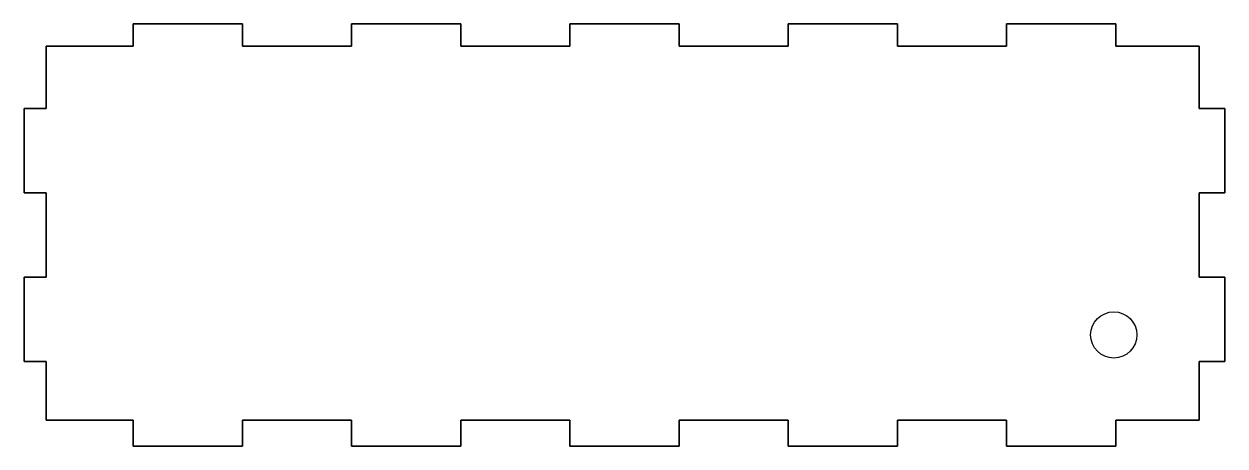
# Model space of a CAD drawing. Header units: millimetres. Extents: x -162 to 0, y 0 to 57.
import ezdxf

# ---------------------------------------------------------------- set-up
doc = ezdxf.new("R2010")
doc.units = ezdxf.units.MM
doc.layers.get('0').update_dxf_attribs({"linetype": 'CONTINUOUS'})

msp = doc.modelspace()

# ---------------------------------------------------------------- linework, layer by layer
for p, q in [((-147.27, 57), (-147.27, 54)), ((-147.27, 54), (-147.27, 57)), ((-132.55, 57), (-147.27, 57)), ((-147.27, 57), (-132.55, 57)), ((-132.55, 54), (-132.55, 57)), ((-132.55, 57), (-132.55, 54)), ((-117.82, 57), (-117.82, 54)), ((-117.82, 54), (-117.82, 57)), ((-103.09, 57), (-117.82, 57)), ((-117.82, 57), (-103.09, 57)), ((-103.09, 54), (-103.09, 57)), ((-103.09, 57), (-103.09, 54)), ((-88.36, 57), (-88.36, 54)), ((-88.36, 54), (-88.36, 57)), ((-73.64, 57), (-88.36, 57)), ((-88.36, 57), (-73.64, 57)), ((-73.64, 54), (-73.64, 57)), ((-73.64, 57), (-73.64, 54)), ((-58.91, 57), (-58.91, 54)), ((-58.91, 54), (-58.91, 57)), ((-44.18, 57), (-58.91, 57)), ((-58.91, 57), (-44.18, 57)), ((-44.18, 54), (-44.18, 57)), ((-44.18, 57), (-44.18, 54)), ((-14.73, 57), (-29.45, 57)), ((-29.45, 57), (-29.45, 54)), ((-29.45, 54), (-29.45, 57)), ((-29.45, 57), (-14.73, 57)), ((-14.73, 54), (-14.73, 57)), ((-14.73, 57), (-14.73, 54)), ((-147.27, 54), (-159, 54)), ((-159, 54), (-159, 45.6)), ((-159, 45.6), (-159, 54)), ((-159, 54), (-147.27, 54)), ((-117.82, 54), (-132.55, 54)), ((-132.55, 54), (-117.82, 54)), ((-88.36, 54), (-103.09, 54)), ((-103.09, 54), (-88.36, 54)), ((-58.91, 54), (-73.64, 54)), ((-73.64, 54), (-58.91, 54)), ((-29.45, 54), (-44.18, 54)), ((-44.18, 54), (-29.45, 54)), ((-3.5, 54), (-14.73, 54)), ((-14.73, 54), (-3.5, 54)), ((-3.5, 45.6), (-3.5, 54)), ((-3.5, 54), (-3.5, 45.6)), ((-159, 45.6), (-162, 45.6)), ((-162, 45.6), (-162, 34.2)), ((-162, 45.6), (-159, 45.6)), ((-162, 34.2), (-162, 45.6)), ((0, 45.6), (-3.5, 45.6)), ((-3.5, 45.6), (0, 45.6)), ((0, 34.2), (0, 45.6)), ((0, 45.6), (0, 34.2)), ((-162, 34.2), (-159, 34.2)), ((-159, 34.2), (-162, 34.2)), ((-159, 34.2), (-159, 22.8)), ((-159, 22.8), (-159, 34.2)), ((-3.5, 22.8), (-3.5, 34.2)), ((-3.5, 34.2), (0, 34.2)), ((-3.5, 34.2), (-3.5, 22.8)), ((0, 34.2), (-3.5, 34.2)), ((-159, 22.8), (-162, 22.8)), ((-162, 11.4), (-162, 22.8)), ((-162, 22.8), (-159, 22.8)), ((-162, 22.8), (-162, 11.4)), ((0, 22.8), (-3.5, 22.8)), ((-3.5, 22.8), (0, 22.8)), ((0, 11.4), (0, 22.8)), ((0, 22.8), (0, 11.4)), ((-162, 11.4), (-159, 11.4)), ((-159, 11.4), (-162, 11.4)), ((-159, 11.4), (-159, 3.5)), ((-159, 3.5), (-159, 11.4)), ((-3.5, 3.5), (-3.5, 11.4)), ((-3.5, 11.4), (0, 11.4)), ((-3.5, 11.4), (-3.5, 3.5)), ((0, 11.4), (-3.5, 11.4)), ((-159, 3.5), (-147.27, 3.5)), ((-147.27, 3.5), (-159, 3.5)), ((-147.27, 3.5), (-147.27, 0)), ((-147.27, 0), (-147.27, 3.5)), ((-132.55, 0), (-132.55, 3.5)), ((-132.55, 3.5), (-117.82, 3.5)), ((-117.82, 3.5), (-132.55, 3.5)), ((-132.55, 3.5), (-132.55, 0)), ((-117.82, 3.5), (-117.82, 0)), ((-117.82, 0), (-117.82, 3.5)), ((-103.09, 0), (-103.09, 3.5)), ((-103.09, 3.5), (-88.36, 3.5)), ((-88.36, 3.5), (-103.09, 3.5)), ((-103.09, 3.5), (-103.09, 0)), ((-88.36, 3.5), (-88.36, 0)), ((-88.36, 0), (-88.36, 3.5)), ((-73.64, 0), (-73.64, 3.5)), ((-73.64, 3.5), (-58.91, 3.5)), ((-58.91, 3.5), (-73.64, 3.5)), ((-73.64, 3.5), (-73.64, 0)), ((-58.91, 3.5), (-58.91, 0)), ((-58.91, 0), (-58.91, 3.5)), ((-44.18, 0), (-44.18, 3.5)), ((-44.18, 3.5), (-29.45, 3.5)), ((-29.45, 3.5), (-44.18, 3.5)), ((-44.18, 3.5), (-44.18, 0)), ((-29.45, 3.5), (-29.45, 0)), ((-29.45, 0), (-29.45, 3.5)), ((-14.73, 0), (-14.73, 3.5)), ((-14.73, 3.5), (-3.5, 3.5)), ((-3.5, 3.5), (-14.73, 3.5)), ((-14.73, 3.5), (-14.73, 0)), ((-147.27, 0), (-132.55, 0)), ((-132.55, 0), (-147.27, 0)), ((-117.82, 0), (-103.09, 0)), ((-103.09, 0), (-117.82, 0)), ((-88.36, 0), (-73.64, 0)), ((-73.64, 0), (-88.36, 0)), ((-58.91, 0), (-44.18, 0)), ((-44.18, 0), (-58.91, 0)), ((-29.45, 0), (-14.73, 0)), ((-14.73, 0), (-29.45, 0))]:
    msp.add_line(p, q)
msp.add_circle((-15, 15), 3.12)
msp.add_circle((-15, 15), 3.12)

doc.saveas('drawing.dxf')
